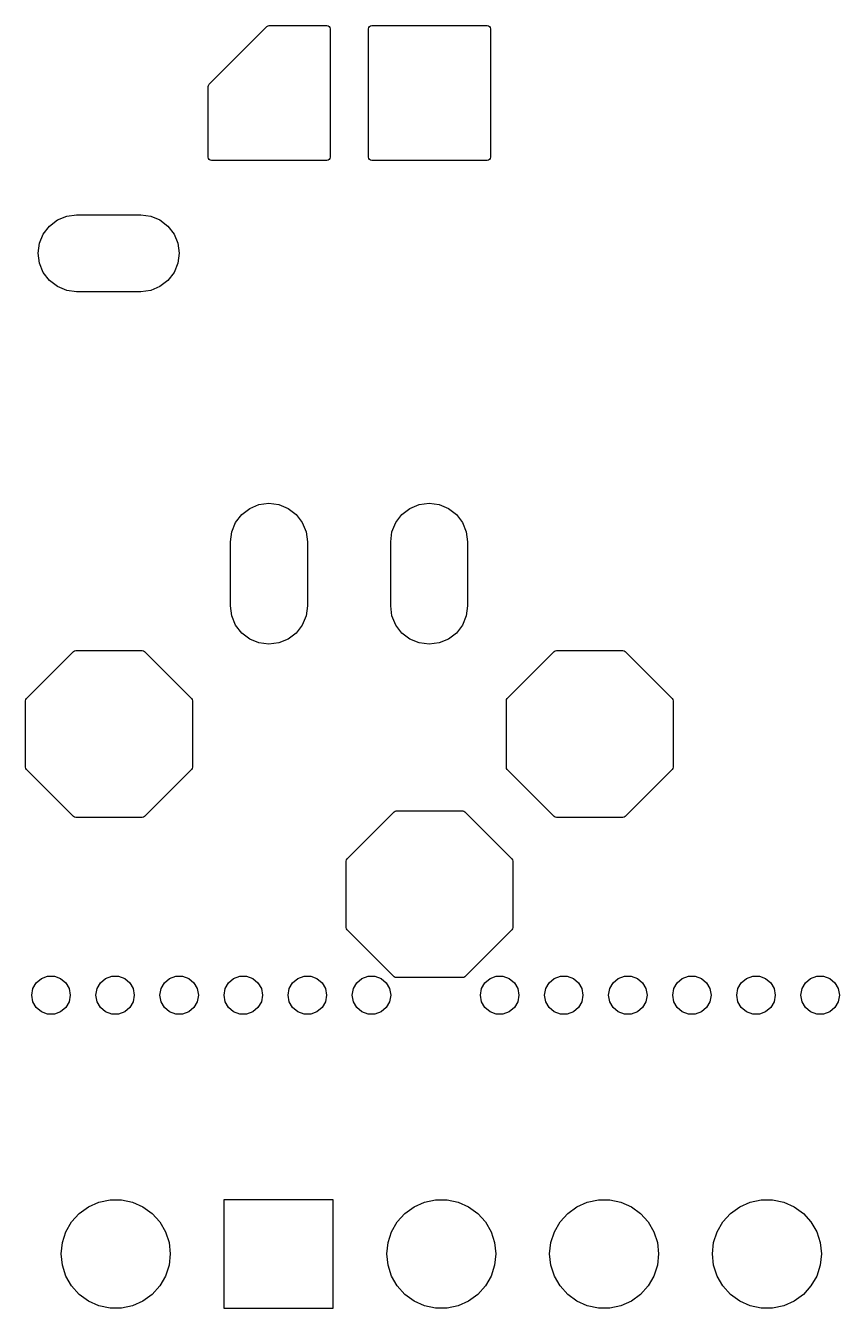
# Model space of a CAD drawing. Extents: x 0.8 to 7.47, y -4.84 to -0.82.
# Drawn here: x 3.65 to 4.15, y -1.613 to -0.825 of the extents above; entities that cross this region are included whole.
import ezdxf

# ---------------------------------------------------------------- set-up
doc = ezdxf.new("R2010")
doc.units = 0
doc.header["$MEASUREMENT"] = 0
doc.layers.add('BLACK', color=7, linetype='CONTINUOUS')

msp = doc.modelspace()

# ---------------------------------------------------------------- linework, layer by layer
at = {"layer": 'BLACK', "linetype": 'CONTINUOUS'}
for p, q in [((3.76258, -0.860791), (3.79801, -0.825357)), ((3.79801, -0.825357), (3.79866, -0.824924)), ((3.79866, -0.824924), (3.79943, -0.824772)), ((3.79943, -0.824772), (3.83486, -0.824772)), ((3.83486, -0.824772), (3.83563, -0.824924)), ((3.83563, -0.824924), (3.83628, -0.825357)), ((3.83628, -0.825357), (3.83671, -0.826006)), ((3.83671, -0.826006), (3.83686, -0.826772)), ((3.83686, -0.826772), (3.83686, -0.905512)), ((3.86042, -0.826772), (3.86057, -0.826006)), ((3.86042, -0.905512), (3.86042, -0.826772)), ((3.86057, -0.826006), (3.86101, -0.825357)), ((3.86101, -0.825357), (3.86166, -0.824924)), ((3.86166, -0.824924), (3.86242, -0.824772)), ((3.86242, -0.824772), (3.93329, -0.824772)), ((3.93329, -0.824772), (3.93405, -0.824924)), ((3.93405, -0.824924), (3.9347, -0.825357)), ((3.9347, -0.825357), (3.93514, -0.826006)), ((3.93514, -0.826006), (3.93529, -0.826772)), ((3.93529, -0.826772), (3.93529, -0.905512)), ((3.762, -0.862205), (3.76215, -0.861439)), ((3.762, -0.905512), (3.762, -0.862205)), ((3.76215, -0.861439), (3.76258, -0.860791)), ((3.76215, -0.906277), (3.762, -0.905512)), ((3.83686, -0.905512), (3.83671, -0.906277)), ((3.86057, -0.906277), (3.86042, -0.905512)), ((3.93529, -0.905512), (3.93514, -0.906277)), ((3.76258, -0.906926), (3.76215, -0.906277)), ((3.76323, -0.90736), (3.76258, -0.906926)), ((3.764, -0.907512), (3.76323, -0.90736)), ((3.83486, -0.907512), (3.764, -0.907512)), ((3.83563, -0.90736), (3.83486, -0.907512)), ((3.83628, -0.906926), (3.83563, -0.90736)), ((3.83671, -0.906277), (3.83628, -0.906926)), ((3.86101, -0.906926), (3.86057, -0.906277)), ((3.86166, -0.90736), (3.86101, -0.906926)), ((3.86242, -0.907512), (3.86166, -0.90736)), ((3.93329, -0.907512), (3.86242, -0.907512)), ((3.93405, -0.90736), (3.93329, -0.907512)), ((3.9347, -0.906926), (3.93405, -0.90736)), ((3.93514, -0.906277), (3.9347, -0.906926)), ((3.6644, -0.947864), (3.66929, -0.94411)), ((3.66929, -0.94411), (3.67499, -0.94175)), ((3.67499, -0.94175), (3.6811, -0.940945)), ((3.6811, -0.940945), (3.72047, -0.940945)), ((3.72047, -0.940945), (3.72659, -0.94175)), ((3.72659, -0.94175), (3.73228, -0.94411)), ((3.73228, -0.94411), (3.73718, -0.947864)), ((3.65829, -0.958453), (3.66065, -0.952756)), ((3.66065, -0.952756), (3.6644, -0.947864)), ((3.73718, -0.947864), (3.74093, -0.952756)), ((3.74093, -0.952756), (3.74329, -0.958453)), ((3.65748, -0.964567), (3.65829, -0.958453)), ((3.74329, -0.958453), (3.74409, -0.964567)), ((3.65829, -0.970681), (3.65748, -0.964567)), ((3.74409, -0.964567), (3.74329, -0.970681)), ((3.66065, -0.976378), (3.65829, -0.970681)), ((3.6644, -0.98127), (3.66065, -0.976378)), ((3.74093, -0.976378), (3.73718, -0.98127)), ((3.74329, -0.970681), (3.74093, -0.976378)), ((3.66929, -0.985024), (3.6644, -0.98127)), ((3.73718, -0.98127), (3.73228, -0.985024)), ((3.67499, -0.987384), (3.66929, -0.985024)), ((3.6811, -0.988189), (3.67499, -0.987384)), ((3.72047, -0.988189), (3.6811, -0.988189)), ((3.72659, -0.987384), (3.72047, -0.988189)), ((3.73228, -0.985024), (3.72659, -0.987384)), ((3.7931, -1.11892), (3.79921, -1.11811)), ((3.79921, -1.11811), (3.80533, -1.11892)), ((3.89152, -1.11892), (3.89764, -1.11811)), ((3.89764, -1.11811), (3.90375, -1.11892)), ((3.77876, -1.12992), (3.78251, -1.12503)), ((3.78251, -1.12503), (3.7874, -1.12128)), ((3.7874, -1.12128), (3.7931, -1.11892)), ((3.80533, -1.11892), (3.81102, -1.12128)), ((3.81102, -1.12128), (3.81592, -1.12503)), ((3.81592, -1.12503), (3.81967, -1.12992)), ((3.87718, -1.12992), (3.88093, -1.12503)), ((3.88093, -1.12503), (3.88583, -1.12128)), ((3.88583, -1.12128), (3.89152, -1.11892)), ((3.90375, -1.11892), (3.90945, -1.12128)), ((3.90945, -1.12128), (3.91434, -1.12503)), ((3.91434, -1.12503), (3.9181, -1.12992)), ((3.7764, -1.13562), (3.77876, -1.12992)), ((3.81967, -1.12992), (3.82203, -1.13562)), ((3.87482, -1.13562), (3.87718, -1.12992)), ((3.9181, -1.12992), (3.92045, -1.13562)), ((3.77559, -1.14173), (3.7764, -1.13562)), ((3.77559, -1.1811), (3.77559, -1.14173)), ((3.82203, -1.13562), (3.82283, -1.14173)), ((3.82283, -1.14173), (3.82283, -1.1811)), ((3.87402, -1.14173), (3.87482, -1.13562)), ((3.87402, -1.1811), (3.87402, -1.14173)), ((3.92045, -1.13562), (3.92126, -1.14173)), ((3.92126, -1.14173), (3.92126, -1.1811)), ((3.7764, -1.18722), (3.77559, -1.1811)), ((3.82283, -1.1811), (3.82203, -1.18722)), ((3.87482, -1.18722), (3.87402, -1.1811)), ((3.92126, -1.1811), (3.92045, -1.18722)), ((3.77876, -1.19291), (3.7764, -1.18722)), ((3.82203, -1.18722), (3.81967, -1.19291)), ((3.87718, -1.19291), (3.87482, -1.18722)), ((3.92045, -1.18722), (3.9181, -1.19291)), ((3.78251, -1.19781), (3.77876, -1.19291)), ((3.81967, -1.19291), (3.81592, -1.19781)), ((3.88093, -1.19781), (3.87718, -1.19291)), ((3.9181, -1.19291), (3.91434, -1.19781)), ((3.7874, -1.20156), (3.78251, -1.19781)), ((3.7931, -1.20392), (3.7874, -1.20156)), ((3.79921, -1.20472), (3.7931, -1.20392)), ((3.80533, -1.20392), (3.79921, -1.20472)), ((3.81102, -1.20156), (3.80533, -1.20392)), ((3.81592, -1.19781), (3.81102, -1.20156)), ((3.88583, -1.20156), (3.88093, -1.19781)), ((3.89152, -1.20392), (3.88583, -1.20156)), ((3.89764, -1.20472), (3.89152, -1.20392)), ((3.90375, -1.20392), (3.89764, -1.20472)), ((3.90945, -1.20156), (3.90375, -1.20392)), ((3.91434, -1.19781), (3.90945, -1.20156)), ((3.65038, -1.23804), (3.67921, -1.20922)), ((3.67921, -1.20922), (3.67985, -1.20878)), ((3.67985, -1.20878), (3.68062, -1.20863)), ((3.68062, -1.20863), (3.72139, -1.20863)), ((3.72139, -1.20863), (3.72215, -1.20878)), ((3.72215, -1.20878), (3.7228, -1.20922)), ((3.7228, -1.20922), (3.75163, -1.23804)), ((3.94565, -1.23804), (3.97448, -1.20922)), ((3.97448, -1.20922), (3.97513, -1.20878)), ((3.97513, -1.20878), (3.9759, -1.20863)), ((3.9759, -1.20863), (4.01666, -1.20863)), ((4.01666, -1.20863), (4.01743, -1.20878)), ((4.01743, -1.20878), (4.01808, -1.20922)), ((4.01808, -1.20922), (4.04691, -1.23804)), ((3.64979, -1.23946), (3.64994, -1.23869)), ((3.64979, -1.28023), (3.64979, -1.23946)), ((3.64994, -1.23869), (3.65038, -1.23804)), ((3.75163, -1.23804), (3.75206, -1.23869)), ((3.75206, -1.23869), (3.75222, -1.23946)), ((3.75222, -1.23946), (3.75222, -1.28023)), ((3.94507, -1.23946), (3.94522, -1.23869)), ((3.94507, -1.28023), (3.94507, -1.23946)), ((3.94522, -1.23869), (3.94565, -1.23804)), ((4.04691, -1.23804), (4.04734, -1.23869)), ((4.04734, -1.23869), (4.04749, -1.23946)), ((4.04749, -1.23946), (4.04749, -1.28023)), ((3.64994, -1.28099), (3.64979, -1.28023)), ((3.65038, -1.28164), (3.64994, -1.28099)), ((3.67921, -1.31047), (3.65038, -1.28164)), ((3.75163, -1.28164), (3.7228, -1.31047)), ((3.75206, -1.28099), (3.75163, -1.28164)), ((3.75222, -1.28023), (3.75206, -1.28099)), ((3.94522, -1.28099), (3.94507, -1.28023)), ((3.94565, -1.28164), (3.94522, -1.28099)), ((3.97448, -1.31047), (3.94565, -1.28164)), ((4.04691, -1.28164), (4.01808, -1.31047)), ((4.04734, -1.28099), (4.04691, -1.28164)), ((4.04749, -1.28023), (4.04734, -1.28099)), ((3.84723, -1.33647), (3.87606, -1.30764)), ((3.87606, -1.30764), (3.8767, -1.30721)), ((3.8767, -1.30721), (3.87747, -1.30706)), ((3.87747, -1.30706), (3.91824, -1.30706)), ((3.91824, -1.30706), (3.919, -1.30721)), ((3.919, -1.30721), (3.91965, -1.30764)), ((3.91965, -1.30764), (3.94848, -1.33647)), ((3.67985, -1.3109), (3.67921, -1.31047)), ((3.68062, -1.31106), (3.67985, -1.3109)), ((3.72139, -1.31106), (3.68062, -1.31106)), ((3.72215, -1.3109), (3.72139, -1.31106)), ((3.7228, -1.31047), (3.72215, -1.3109)), ((3.97513, -1.3109), (3.97448, -1.31047)), ((3.97589, -1.31106), (3.97513, -1.3109)), ((4.01666, -1.31106), (3.97589, -1.31106)), ((4.01743, -1.3109), (4.01666, -1.31106)), ((4.01808, -1.31047), (4.01743, -1.3109)), ((3.84664, -1.33788), (3.84679, -1.33712)), ((3.84664, -1.37865), (3.84664, -1.33788)), ((3.84679, -1.33712), (3.84723, -1.33647)), ((3.94848, -1.33647), (3.94891, -1.33712)), ((3.94891, -1.33712), (3.94907, -1.33788)), ((3.94907, -1.33788), (3.94907, -1.37865)), ((3.84679, -1.37942), (3.84664, -1.37865)), ((3.94907, -1.37865), (3.94891, -1.37942)), ((3.84723, -1.38007), (3.84679, -1.37942)), ((3.87606, -1.40889), (3.84723, -1.38007)), ((3.94848, -1.38007), (3.91965, -1.40889)), ((3.94891, -1.37942), (3.94848, -1.38007)), ((3.65631, -1.41268), (3.65945, -1.41005)), ((3.65945, -1.41005), (3.6633, -1.40864)), ((3.6633, -1.40864), (3.66741, -1.40864)), ((3.66741, -1.40864), (3.67126, -1.41005)), ((3.67126, -1.41005), (3.6744, -1.41268)), ((3.69568, -1.41268), (3.69882, -1.41005)), ((3.69882, -1.41005), (3.70267, -1.40864)), ((3.70267, -1.40864), (3.70678, -1.40864)), ((3.70678, -1.40864), (3.71063, -1.41005)), ((3.71063, -1.41005), (3.71377, -1.41268)), ((3.73505, -1.41268), (3.73819, -1.41005)), ((3.73819, -1.41005), (3.74204, -1.40864)), ((3.74204, -1.40864), (3.74615, -1.40864)), ((3.74615, -1.40864), (3.75, -1.41005)), ((3.75, -1.41005), (3.75314, -1.41268)), ((3.77442, -1.41268), (3.77756, -1.41005)), ((3.77756, -1.41005), (3.78141, -1.40864)), ((3.78141, -1.40864), (3.78552, -1.40864)), ((3.78552, -1.40864), (3.78937, -1.41005)), ((3.78937, -1.41005), (3.79251, -1.41268)), ((3.81379, -1.41268), (3.81693, -1.41005)), ((3.81693, -1.41005), (3.82078, -1.40864)), ((3.82078, -1.40864), (3.82489, -1.40864)), ((3.82489, -1.40864), (3.82874, -1.41005)), ((3.82874, -1.41005), (3.83188, -1.41268)), ((3.85316, -1.41268), (3.8563, -1.41005)), ((3.8563, -1.41005), (3.86015, -1.40864)), ((3.86015, -1.40864), (3.86426, -1.40864)), ((3.86426, -1.40864), (3.86811, -1.41005)), ((3.86811, -1.41005), (3.87125, -1.41268)), ((3.8767, -1.40933), (3.87606, -1.40889)), ((3.87747, -1.40948), (3.8767, -1.40933)), ((3.91824, -1.40948), (3.87747, -1.40948)), ((3.919, -1.40933), (3.91824, -1.40948)), ((3.91965, -1.40889), (3.919, -1.40933)), ((3.9319, -1.41268), (3.93504, -1.41005)), ((3.93504, -1.41005), (3.93889, -1.40864)), ((3.93889, -1.40864), (3.943, -1.40864)), ((3.943, -1.40864), (3.94685, -1.41005)), ((3.94685, -1.41005), (3.94999, -1.41268)), ((3.97127, -1.41268), (3.97441, -1.41005)), ((3.97441, -1.41005), (3.97826, -1.40864)), ((3.97826, -1.40864), (3.98237, -1.40864)), ((3.98237, -1.40864), (3.98622, -1.41005)), ((3.98622, -1.41005), (3.98936, -1.41268)), ((4.01064, -1.41268), (4.01378, -1.41005)), ((4.01378, -1.41005), (4.01763, -1.40864)), ((4.01763, -1.40864), (4.02174, -1.40864)), ((4.02174, -1.40864), (4.02559, -1.41005)), ((4.02559, -1.41005), (4.02873, -1.41268)), ((4.05001, -1.41268), (4.05315, -1.41005)), ((4.05315, -1.41005), (4.057, -1.40864)), ((4.057, -1.40864), (4.06111, -1.40864)), ((4.06111, -1.40864), (4.06496, -1.41005)), ((4.06496, -1.41005), (4.0681, -1.41268)), ((4.08938, -1.41268), (4.09252, -1.41005)), ((4.09252, -1.41005), (4.09637, -1.40864)), ((4.09637, -1.40864), (4.10048, -1.40864)), ((4.10048, -1.40864), (4.10433, -1.41005)), ((4.10433, -1.41005), (4.10747, -1.41268)), ((4.12875, -1.41268), (4.13189, -1.41005)), ((4.13189, -1.41005), (4.13574, -1.40864)), ((4.13574, -1.40864), (4.13985, -1.40864)), ((4.13985, -1.40864), (4.1437, -1.41005)), ((4.1437, -1.41005), (4.14684, -1.41268)), ((3.65354, -1.42028), (3.65426, -1.41624)), ((3.65426, -1.41624), (3.65631, -1.41268)), ((3.6744, -1.41268), (3.67645, -1.41624)), ((3.67645, -1.41624), (3.67717, -1.42028)), ((3.69291, -1.42028), (3.69363, -1.41624)), ((3.69363, -1.41624), (3.69568, -1.41268)), ((3.71377, -1.41268), (3.71582, -1.41624)), ((3.71582, -1.41624), (3.71654, -1.42028)), ((3.73228, -1.42028), (3.733, -1.41624)), ((3.733, -1.41624), (3.73505, -1.41268)), ((3.75314, -1.41268), (3.75519, -1.41624)), ((3.75519, -1.41624), (3.75591, -1.42028)), ((3.77165, -1.42028), (3.77237, -1.41624)), ((3.77237, -1.41624), (3.77442, -1.41268)), ((3.79251, -1.41268), (3.79456, -1.41624)), ((3.79456, -1.41624), (3.79528, -1.42028)), ((3.81102, -1.42028), (3.81174, -1.41624)), ((3.81174, -1.41624), (3.81379, -1.41268)), ((3.83188, -1.41268), (3.83393, -1.41624)), ((3.83393, -1.41624), (3.83465, -1.42028)), ((3.85039, -1.42028), (3.85111, -1.41624)), ((3.85111, -1.41624), (3.85316, -1.41268)), ((3.87125, -1.41268), (3.8733, -1.41624)), ((3.8733, -1.41624), (3.87402, -1.42028)), ((3.92913, -1.42028), (3.92985, -1.41624)), ((3.92985, -1.41624), (3.9319, -1.41268)), ((3.94999, -1.41268), (3.95204, -1.41624)), ((3.95204, -1.41624), (3.95276, -1.42028)), ((3.9685, -1.42028), (3.96922, -1.41624)), ((3.96922, -1.41624), (3.97127, -1.41268)), ((3.98936, -1.41268), (3.99141, -1.41624)), ((3.99141, -1.41624), (3.99213, -1.42028)), ((4.00787, -1.42028), (4.00859, -1.41624)), ((4.00859, -1.41624), (4.01064, -1.41268)), ((4.02873, -1.41268), (4.03078, -1.41624)), ((4.03078, -1.41624), (4.0315, -1.42028)), ((4.04724, -1.42028), (4.04796, -1.41624)), ((4.04796, -1.41624), (4.05001, -1.41268)), ((4.0681, -1.41268), (4.07015, -1.41624)), ((4.07015, -1.41624), (4.07087, -1.42028)), ((4.08661, -1.42028), (4.08733, -1.41624)), ((4.08733, -1.41624), (4.08938, -1.41268)), ((4.10747, -1.41268), (4.10952, -1.41624)), ((4.10952, -1.41624), (4.11024, -1.42028)), ((4.12598, -1.42028), (4.1267, -1.41624)), ((4.1267, -1.41624), (4.12875, -1.41268)), ((4.14684, -1.41268), (4.14889, -1.41624)), ((4.14889, -1.41624), (4.14961, -1.42028)), ((3.65426, -1.42432), (3.65354, -1.42028)), ((3.65631, -1.42787), (3.65426, -1.42432)), ((3.67645, -1.42432), (3.6744, -1.42787)), ((3.67717, -1.42028), (3.67645, -1.42432)), ((3.69363, -1.42432), (3.69291, -1.42028)), ((3.69568, -1.42787), (3.69363, -1.42432)), ((3.71582, -1.42432), (3.71377, -1.42787)), ((3.71654, -1.42028), (3.71582, -1.42432)), ((3.733, -1.42432), (3.73228, -1.42028)), ((3.73505, -1.42787), (3.733, -1.42432)), ((3.75519, -1.42432), (3.75314, -1.42787)), ((3.75591, -1.42028), (3.75519, -1.42432)), ((3.77237, -1.42432), (3.77165, -1.42028)), ((3.77442, -1.42787), (3.77237, -1.42432)), ((3.79456, -1.42432), (3.79251, -1.42787)), ((3.79528, -1.42028), (3.79456, -1.42432)), ((3.81174, -1.42432), (3.81102, -1.42028)), ((3.81379, -1.42787), (3.81174, -1.42432)), ((3.83393, -1.42432), (3.83188, -1.42787)), ((3.83465, -1.42028), (3.83393, -1.42432)), ((3.85111, -1.42432), (3.85039, -1.42028)), ((3.85316, -1.42787), (3.85111, -1.42432)), ((3.8733, -1.42432), (3.87125, -1.42787)), ((3.87402, -1.42028), (3.8733, -1.42432)), ((3.92985, -1.42432), (3.92913, -1.42028)), ((3.9319, -1.42787), (3.92985, -1.42432)), ((3.95204, -1.42432), (3.94999, -1.42787)), ((3.95276, -1.42028), (3.95204, -1.42432)), ((3.96922, -1.42432), (3.9685, -1.42028)), ((3.97127, -1.42787), (3.96922, -1.42432)), ((3.99141, -1.42432), (3.98936, -1.42787)), ((3.99213, -1.42028), (3.99141, -1.42432)), ((4.00859, -1.42432), (4.00787, -1.42028)), ((4.01064, -1.42787), (4.00859, -1.42432)), ((4.03078, -1.42432), (4.02873, -1.42787)), ((4.0315, -1.42028), (4.03078, -1.42432)), ((4.04796, -1.42432), (4.04724, -1.42028)), ((4.05001, -1.42787), (4.04796, -1.42432)), ((4.07015, -1.42432), (4.0681, -1.42787)), ((4.07087, -1.42028), (4.07015, -1.42432)), ((4.08733, -1.42432), (4.08661, -1.42028)), ((4.08938, -1.42787), (4.08733, -1.42432)), ((4.10952, -1.42432), (4.10747, -1.42787)), ((4.11024, -1.42028), (4.10952, -1.42432)), ((4.1267, -1.42432), (4.12598, -1.42028)), ((4.12875, -1.42787), (4.1267, -1.42432)), ((4.14889, -1.42432), (4.14684, -1.42787)), ((4.14961, -1.42028), (4.14889, -1.42432)), ((3.65945, -1.4305), (3.65631, -1.42787)), ((3.6633, -1.43191), (3.65945, -1.4305)), ((3.66741, -1.43191), (3.6633, -1.43191)), ((3.67126, -1.4305), (3.66741, -1.43191)), ((3.6744, -1.42787), (3.67126, -1.4305)), ((3.69882, -1.4305), (3.69568, -1.42787)), ((3.70267, -1.43191), (3.69882, -1.4305)), ((3.70678, -1.43191), (3.70267, -1.43191)), ((3.71063, -1.4305), (3.70678, -1.43191)), ((3.71377, -1.42787), (3.71063, -1.4305)), ((3.73819, -1.4305), (3.73505, -1.42787)), ((3.74204, -1.43191), (3.73819, -1.4305)), ((3.74615, -1.43191), (3.74204, -1.43191)), ((3.75, -1.4305), (3.74615, -1.43191)), ((3.75314, -1.42787), (3.75, -1.4305)), ((3.77756, -1.4305), (3.77442, -1.42787)), ((3.78141, -1.43191), (3.77756, -1.4305)), ((3.78552, -1.43191), (3.78141, -1.43191)), ((3.78937, -1.4305), (3.78552, -1.43191)), ((3.79251, -1.42787), (3.78937, -1.4305)), ((3.81693, -1.4305), (3.81379, -1.42787)), ((3.82078, -1.43191), (3.81693, -1.4305)), ((3.82489, -1.43191), (3.82078, -1.43191)), ((3.82874, -1.4305), (3.82489, -1.43191)), ((3.83188, -1.42787), (3.82874, -1.4305)), ((3.8563, -1.4305), (3.85316, -1.42787)), ((3.86015, -1.43191), (3.8563, -1.4305)), ((3.86426, -1.43191), (3.86015, -1.43191)), ((3.86811, -1.4305), (3.86426, -1.43191)), ((3.87125, -1.42787), (3.86811, -1.4305)), ((3.93504, -1.4305), (3.9319, -1.42787)), ((3.93889, -1.43191), (3.93504, -1.4305)), ((3.943, -1.43191), (3.93889, -1.43191)), ((3.94685, -1.4305), (3.943, -1.43191)), ((3.94999, -1.42787), (3.94685, -1.4305)), ((3.97441, -1.4305), (3.97127, -1.42787)), ((3.97826, -1.43191), (3.97441, -1.4305)), ((3.98237, -1.43191), (3.97826, -1.43191)), ((3.98622, -1.4305), (3.98237, -1.43191)), ((3.98936, -1.42787), (3.98622, -1.4305)), ((4.01378, -1.4305), (4.01064, -1.42787)), ((4.01763, -1.43191), (4.01378, -1.4305)), ((4.02174, -1.43191), (4.01763, -1.43191)), ((4.02559, -1.4305), (4.02174, -1.43191)), ((4.02873, -1.42787), (4.02559, -1.4305)), ((4.05315, -1.4305), (4.05001, -1.42787)), ((4.057, -1.43191), (4.05315, -1.4305)), ((4.06111, -1.43191), (4.057, -1.43191)), ((4.06496, -1.4305), (4.06111, -1.43191)), ((4.0681, -1.42787), (4.06496, -1.4305)), ((4.09252, -1.4305), (4.08938, -1.42787)), ((4.09637, -1.43191), (4.09252, -1.4305)), ((4.10048, -1.43191), (4.09637, -1.43191)), ((4.10433, -1.4305), (4.10048, -1.43191)), ((4.10747, -1.42787), (4.10433, -1.4305)), ((4.13189, -1.4305), (4.12875, -1.42787)), ((4.13574, -1.43191), (4.13189, -1.4305)), ((4.13985, -1.43191), (4.13574, -1.43191)), ((4.1437, -1.4305), (4.13985, -1.43191)), ((4.14684, -1.42787), (4.1437, -1.4305)), ((3.68273, -1.55426), (3.68839, -1.55015)), ((3.68839, -1.55015), (3.69478, -1.54731)), ((3.69478, -1.54731), (3.70162, -1.54585)), ((3.70162, -1.54585), (3.70862, -1.54585)), ((3.70862, -1.54585), (3.71546, -1.54731)), ((3.71546, -1.54731), (3.72185, -1.55015)), ((3.72185, -1.55015), (3.72751, -1.55426)), ((3.77165, -1.6126), (3.77165, -1.54567)), ((3.77165, -1.54567), (3.83858, -1.54567)), ((3.83858, -1.54567), (3.83858, -1.6126)), ((3.88273, -1.55426), (3.88839, -1.55015)), ((3.88839, -1.55015), (3.89478, -1.54731)), ((3.89478, -1.54731), (3.90162, -1.54585)), ((3.90162, -1.54585), (3.90862, -1.54585)), ((3.90862, -1.54585), (3.91546, -1.54731)), ((3.91546, -1.54731), (3.92185, -1.55015)), ((3.92185, -1.55015), (3.92751, -1.55426)), ((3.98273, -1.55426), (3.98839, -1.55015)), ((3.98839, -1.55015), (3.99478, -1.54731)), ((3.99478, -1.54731), (4.00162, -1.54585)), ((4.00162, -1.54585), (4.00862, -1.54585)), ((4.00862, -1.54585), (4.01546, -1.54731)), ((4.01546, -1.54731), (4.02185, -1.55015)), ((4.02185, -1.55015), (4.02751, -1.55426)), ((4.08273, -1.55426), (4.08839, -1.55015)), ((4.08839, -1.55015), (4.09478, -1.54731)), ((4.09478, -1.54731), (4.10162, -1.54585)), ((4.10162, -1.54585), (4.10862, -1.54585)), ((4.10862, -1.54585), (4.11546, -1.54731)), ((4.11546, -1.54731), (4.12185, -1.55015)), ((4.12185, -1.55015), (4.12751, -1.55426)), ((3.67455, -1.56552), (3.67804, -1.55946)), ((3.67804, -1.55946), (3.68273, -1.55426)), ((3.72751, -1.55426), (3.73219, -1.55946)), ((3.73219, -1.55946), (3.73569, -1.56552)), ((3.87455, -1.56552), (3.87804, -1.55946)), ((3.87804, -1.55946), (3.88273, -1.55426)), ((3.92751, -1.55426), (3.93219, -1.55946)), ((3.93219, -1.55946), (3.93569, -1.56552)), ((3.97455, -1.56552), (3.97804, -1.55946)), ((3.97804, -1.55946), (3.98273, -1.55426)), ((4.02751, -1.55426), (4.03219, -1.55946)), ((4.03219, -1.55946), (4.03569, -1.56552)), ((4.07455, -1.56552), (4.07804, -1.55946)), ((4.07804, -1.55946), (4.08273, -1.55426)), ((4.12751, -1.55426), (4.13219, -1.55946)), ((4.13219, -1.55946), (4.13569, -1.56552)), ((3.67238, -1.57218), (3.67455, -1.56552)), ((3.73569, -1.56552), (3.73785, -1.57218)), ((3.87238, -1.57218), (3.87455, -1.56552)), ((3.93569, -1.56552), (3.93785, -1.57218)), ((3.97238, -1.57218), (3.97455, -1.56552)), ((4.03569, -1.56552), (4.03785, -1.57218)), ((4.07238, -1.57218), (4.07455, -1.56552)), ((4.13569, -1.56552), (4.13785, -1.57218)), ((3.67165, -1.57913), (3.67238, -1.57218)), ((3.73785, -1.57218), (3.73858, -1.57913)), ((3.87165, -1.57913), (3.87238, -1.57218)), ((3.93785, -1.57218), (3.93858, -1.57913)), ((3.97165, -1.57913), (3.97238, -1.57218)), ((4.03785, -1.57218), (4.03858, -1.57913)), ((4.07165, -1.57913), (4.07238, -1.57218)), ((4.13785, -1.57218), (4.13858, -1.57913)), ((3.67238, -1.58609), (3.67165, -1.57913)), ((3.73858, -1.57913), (3.73785, -1.58609)), ((3.87238, -1.58609), (3.87165, -1.57913)), ((3.93858, -1.57913), (3.93785, -1.58609)), ((3.97238, -1.58609), (3.97165, -1.57913)), ((4.03858, -1.57913), (4.03785, -1.58609)), ((4.07238, -1.58609), (4.07165, -1.57913)), ((4.13858, -1.57913), (4.13785, -1.58609)), ((3.67455, -1.59275), (3.67238, -1.58609)), ((3.73785, -1.58609), (3.73569, -1.59275)), ((3.87455, -1.59275), (3.87238, -1.58609)), ((3.93785, -1.58609), (3.93569, -1.59275)), ((3.97455, -1.59275), (3.97238, -1.58609)), ((4.03785, -1.58609), (4.03569, -1.59275)), ((4.07455, -1.59275), (4.07238, -1.58609)), ((4.13785, -1.58609), (4.13569, -1.59275)), ((3.67804, -1.5988), (3.67455, -1.59275)), ((3.68273, -1.604), (3.67804, -1.5988)), ((3.73219, -1.5988), (3.72751, -1.604)), ((3.73569, -1.59275), (3.73219, -1.5988)), ((3.87804, -1.5988), (3.87455, -1.59275)), ((3.88273, -1.604), (3.87804, -1.5988)), ((3.93219, -1.5988), (3.92751, -1.604)), ((3.93569, -1.59275), (3.93219, -1.5988)), ((3.97804, -1.5988), (3.97455, -1.59275)), ((3.98273, -1.604), (3.97804, -1.5988)), ((4.03219, -1.5988), (4.02751, -1.604)), ((4.03569, -1.59275), (4.03219, -1.5988)), ((4.07804, -1.5988), (4.07455, -1.59275)), ((4.08273, -1.604), (4.07804, -1.5988)), ((4.13219, -1.5988), (4.12751, -1.604)), ((4.13569, -1.59275), (4.13219, -1.5988)), ((3.68839, -1.60812), (3.68273, -1.604)), ((3.72751, -1.604), (3.72185, -1.60812)), ((3.88839, -1.60812), (3.88273, -1.604)), ((3.92751, -1.604), (3.92185, -1.60812)), ((3.98839, -1.60812), (3.98273, -1.604)), ((4.02751, -1.604), (4.02185, -1.60812)), ((4.08839, -1.60812), (4.08273, -1.604)), ((4.12751, -1.604), (4.12185, -1.60812)), ((3.69478, -1.61096), (3.68839, -1.60812)), ((3.70162, -1.61242), (3.69478, -1.61096)), ((3.70862, -1.61242), (3.70162, -1.61242)), ((3.71546, -1.61096), (3.70862, -1.61242)), ((3.72185, -1.60812), (3.71546, -1.61096)), ((3.83858, -1.6126), (3.77165, -1.6126)), ((3.89478, -1.61096), (3.88839, -1.60812)), ((3.90162, -1.61242), (3.89478, -1.61096)), ((3.90862, -1.61242), (3.90162, -1.61242)), ((3.91546, -1.61096), (3.90862, -1.61242)), ((3.92185, -1.60812), (3.91546, -1.61096)), ((3.99478, -1.61096), (3.98839, -1.60812)), ((4.00162, -1.61242), (3.99478, -1.61096)), ((4.00862, -1.61242), (4.00162, -1.61242)), ((4.01546, -1.61096), (4.00862, -1.61242)), ((4.02185, -1.60812), (4.01546, -1.61096)), ((4.09478, -1.61096), (4.08839, -1.60812)), ((4.10162, -1.61242), (4.09478, -1.61096)), ((4.10862, -1.61242), (4.10162, -1.61242)), ((4.11546, -1.61096), (4.10862, -1.61242)), ((4.12185, -1.60812), (4.11546, -1.61096))]:
    msp.add_line(p, q, dxfattribs=at)

doc.saveas('drawing.dxf')
